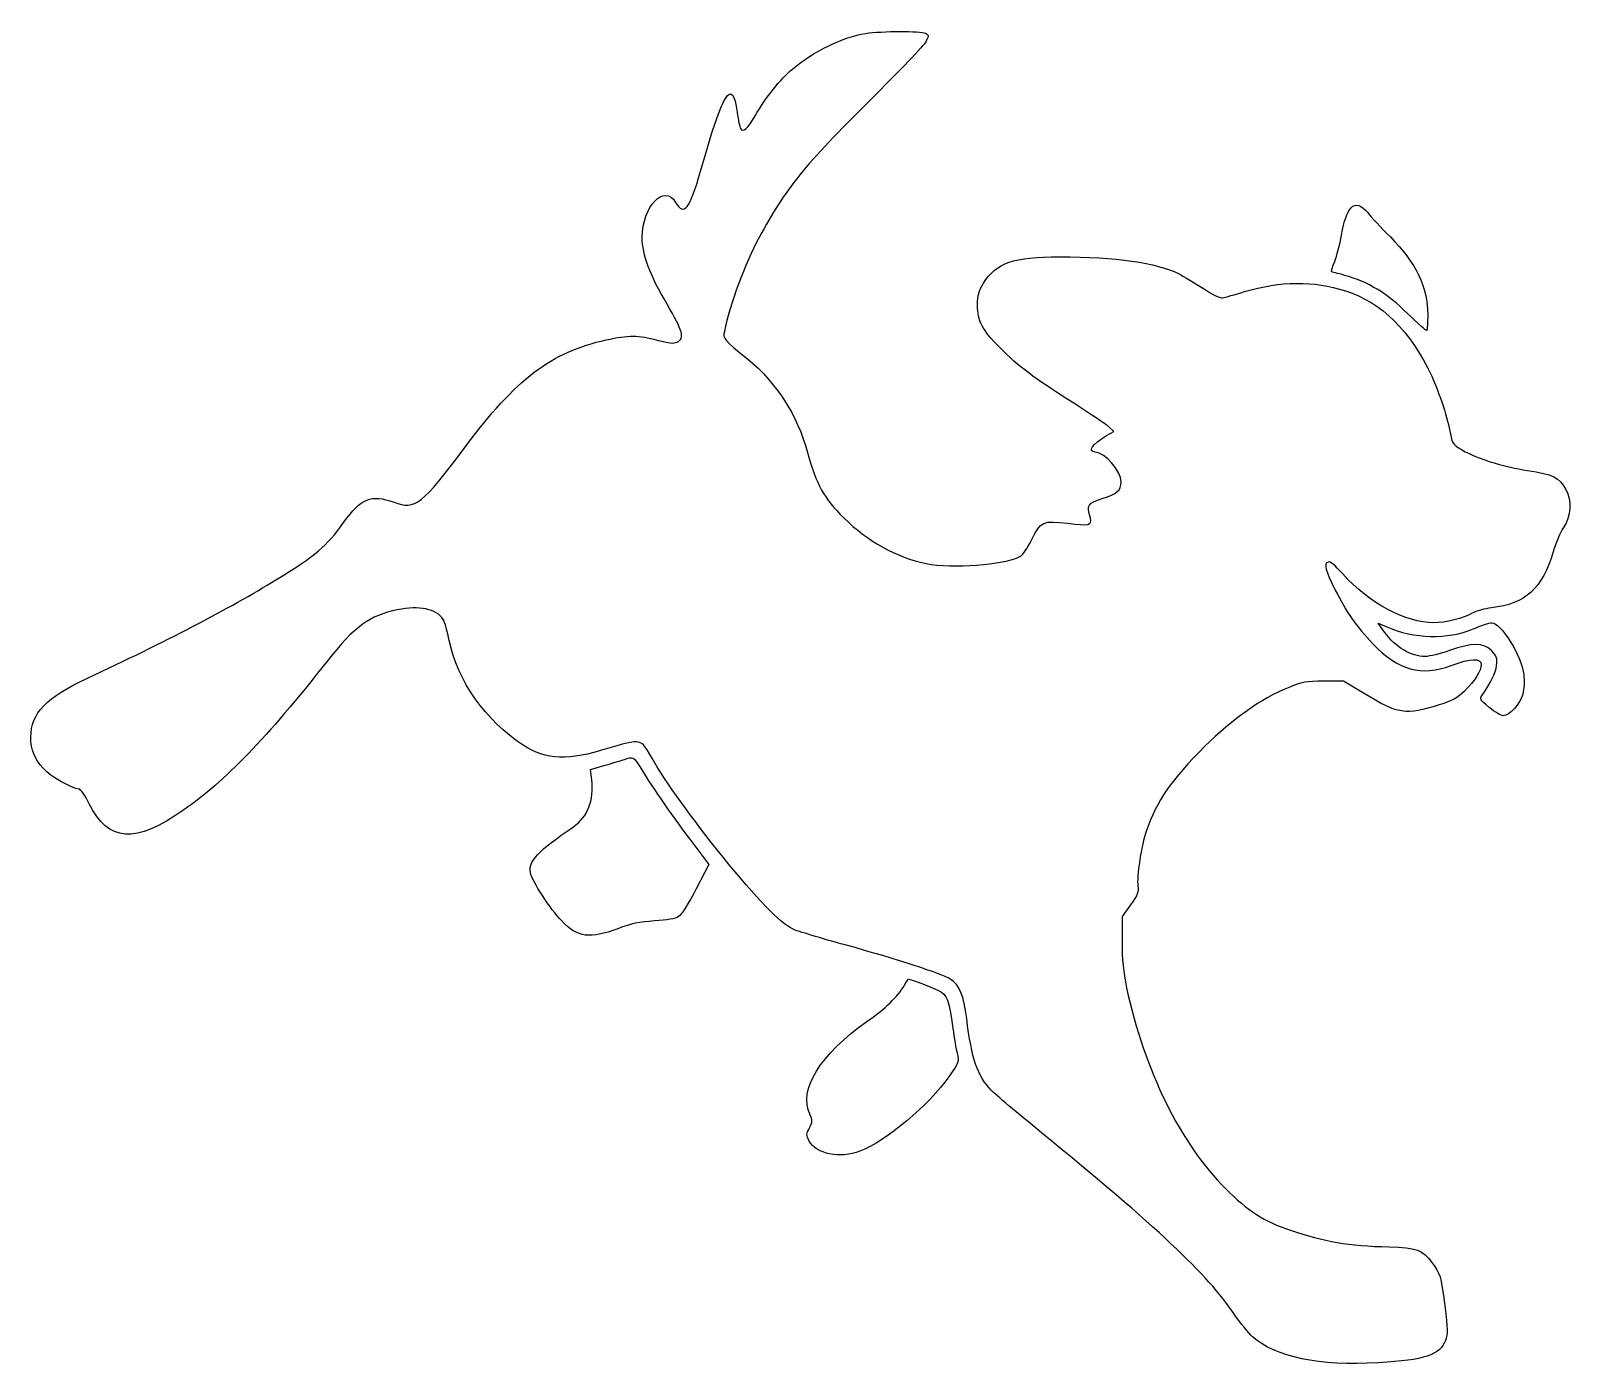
# Model space of a CAD drawing. Header units: centimetres. Extents: x -14.1 to 13.3, y -15.2 to 8.6.
import ezdxf

# ---------------------------------------------------------------- set-up
doc = ezdxf.new("R2010")
doc.units = ezdxf.units.CM
doc.header["$MEASUREMENT"] = 0
doc.layers.add('Layer 1', color=7, linetype='Continuous')

msp = doc.modelspace()

# ---------------------------------------------------------------- linework, layer by layer
at = {"layer": 'Layer 1'}
for points, knots in [([(0.73378, 8.56897), (0.34925, 8.51253), (-0.19403, 8.24794), (-0.56797, 7.93397), (-0.56797, 7.93397), (-0.77964, 7.75758), (-1.03716, 7.43303), (-1.23119, 7.10141), (-1.23119, 7.10141), (-1.36877, 6.86505), (-1.44638, 6.79449), (-1.49577, 6.87563), (-1.49577, 6.87563), (-1.50635, 6.89327), (-1.53105, 7.0238), (-1.55221, 7.16491), (-1.55221, 7.16491), (-1.64393, 7.79638), (-1.79915, 7.53885), (-2.20485, 6.11363), (-2.20485, 6.11363), (-2.39888, 5.42924), (-2.50118, 5.30224), (-2.64935, 5.55624), (-2.64935, 5.55624), (-2.85043, 5.89843), (-3.24554, 5.48568), (-3.24554, 4.9283), (-3.24554, 4.9283), (-3.24554, 4.62844), (-3.10796, 4.25449), (-2.80104, 3.73944), (-2.80104, 3.73944), (-2.51882, 3.25966), (-2.48354, 3.12913), (-2.62465, 3.06563), (-2.62465, 3.06563), (-2.68815, 3.03388), (-2.76576, 3.04446), (-2.97743, 3.10091), (-2.97743, 3.10091), (-3.30904, 3.19263), (-3.49249, 3.19263), (-3.8876, 3.10444), (-3.8876, 3.10444), (-4.86479, 2.88925), (-5.48921, 2.41652), (-6.40996, 1.18533), (-6.40996, 1.18533), (-7.18254, 0.15522), (-7.28485, 0.07408), (-7.66938, 0.20814), (-7.66938, 0.20814), (-8.08919, 0.35631), (-8.24794, 0.28928), (-8.56896, -0.15169), (-8.56896, -0.15169), (-8.88293, -0.58561), (-9.05227, -0.73025), (-9.77546, -1.17475), (-9.77546, -1.17475), (-10.59038, -1.67569), (-11.77571, -2.29306), (-13.13743, -2.92806), (-13.13743, -2.92806), (-13.87474, -3.27025), (-14.14285, -3.54895), (-14.14637, -3.97934), (-14.14637, -3.97934), (-14.14637, -4.20865), (-14.0864, -4.36034), (-13.92059, -4.54026), (-13.92059, -4.54026), (-13.80065, -4.67784), (-13.40201, -4.90362), (-13.28912, -4.90362), (-13.28912, -4.90362), (-13.25737, -4.90362), (-13.18329, -5.00945), (-13.10568, -5.1682), (-13.10568, -5.1682), (-12.76701, -5.85259), (-12.28724, -5.88434), (-11.4194, -5.27756), (-11.4194, -5.27756), (-10.68209, -4.7625), (-9.94832, -4.00403), (-8.85823, -2.61762), (-8.85823, -2.61762), (-8.37845, -2.00731), (-8.11034, -1.80976), (-7.60587, -1.70745), (-7.60587, -1.70745), (-7.2284, -1.62631), (-6.9109, -1.69334), (-6.79448, -1.88031), (-6.79448, -1.88031), (-6.76626, -1.92264), (-6.71687, -2.09198), (-6.68512, -2.25778), (-6.68512, -2.25778), (-6.54401, -2.96686), (-6.03248, -3.69006), (-5.36926, -4.12045), (-5.36926, -4.12045), (-4.95651, -4.38856), (-4.54729, -4.40267), (-3.8629, -4.18042), (-3.8629, -4.18042), (-3.64065, -4.10986), (-3.42193, -4.06048), (-3.35137, -4.064), (-3.35137, -4.064), (-3.24201, -4.07458), (-3.21731, -4.09575), (-3.06209, -4.36739), (-3.06209, -4.36739), (-2.82926, -4.77308), (-2.36712, -5.41867), (-1.80267, -6.1207), (-1.80267, -6.1207), (-1.21706, -6.84742), (-0.77961, -7.29898), (-0.56442, -7.39776), (-0.56442, -7.39776), (-0.47623, -7.44009), (-0.05289, -7.56709), (0.37397, -7.68351), (0.37397, -7.68351), (1.32294, -7.94457), (2.08141, -8.19151), (2.24722, -8.29382), (2.24722, -8.29382), (2.41303, -8.39613), (2.49064, -8.58663), (2.54003, -8.99585), (2.54003, -8.99585), (2.62822, -9.71904), (2.73053, -10.01891), (2.97747, -10.27291), (2.97747, -10.27291), (3.04803, -10.34699), (3.45019, -10.68566), (3.87353, -11.03138), (3.87353, -11.03138), (5.91964, -12.70002), (6.84039, -13.56432), (7.30253, -14.25577), (7.30253, -14.25577), (7.41542, -14.42158), (7.56359, -14.60502), (7.63414, -14.66852), (7.63414, -14.66852), (8.05042, -15.03541), (8.81947, -15.19416), (9.87781, -15.13419), (9.87781, -15.13419), (10.71389, -15.0848), (10.97142, -14.99661), (11.07373, -14.73555), (11.07373, -14.73555), (11.11959, -14.61561), (11.11606, -14.54505), (11.06315, -14.11819), (11.06315, -14.11819), (10.99259, -13.57138), (10.98554, -13.55022), (10.83384, -13.34561), (10.83384, -13.34561), (10.66803, -13.1163), (10.5622, -13.0775), (10.07184, -13.06692), (10.07184, -13.06692), (9.34159, -13.04928), (8.91473, -12.9752), (8.31148, -12.77059), (8.31148, -12.77059), (7.84581, -12.61537), (7.54595, -12.42134), (7.1579, -12.03328), (7.1579, -12.03328), (6.34298, -11.21484), (5.71151, -9.93072), (5.39048, -8.44553), (5.39048, -8.44553), (5.33051, -8.15978), (5.30934, -7.94811), (5.30934, -7.62003), (5.30934, -7.62003), (5.30934, -7.62003), (5.30934, -7.17906), (5.30934, -7.17906), (5.30934, -7.17906), (5.30934, -7.17906), (5.46103, -6.96739), (5.46103, -6.96739), (5.46103, -6.96739), (5.59156, -6.78395), (5.6092, -6.74161), (5.59156, -6.63225), (5.59156, -6.63225), (5.56687, -6.47703), (5.65153, -5.90906), (5.74325, -5.64447), (5.74325, -5.64447), (5.92669, -5.11883), (6.18775, -4.73783), (6.78747, -4.14164), (6.78747, -4.14164), (7.2743, -3.65833), (7.807, -3.28086), (8.26914, -3.09742), (8.26914, -3.09742), (8.52314, -2.99511), (8.5937, -2.981), (8.90767, -2.981), (8.90767, -2.981), (8.90767, -2.981), (9.26045, -2.981), (9.26045, -2.981), (9.26045, -2.981), (9.26045, -2.981), (9.61676, -3.19619), (9.61676, -3.19619), (9.61676, -3.19619), (10.23765, -3.57366), (10.36465, -3.5913), (10.96437, -3.40433), (10.96437, -3.40433), (11.20426, -3.33025), (11.28893, -3.28086), (11.41593, -3.15739), (11.41593, -3.15739), (11.6029, -2.97042), (11.71226, -2.79756), (11.71226, -2.6882), (11.71226, -2.6882), (11.71226, -2.56473), (11.53234, -2.56826), (11.17604, -2.70231), (11.17604, -2.70231), (10.6504, -2.89987), (10.22707, -2.78345), (9.78257, -2.31425), (9.78257, -2.31425), (9.48976, -2.00733), (9.30279, -1.74275), (9.11229, -1.35822), (9.11229, -1.35822), (8.93237, -1.00191), (8.90415, -0.88903), (8.98176, -0.85728), (8.98176, -0.85728), (9.02057, -0.84317), (9.09818, -0.90667), (9.24634, -1.06895), (9.24634, -1.06895), (9.72259, -1.59459), (10.36817, -1.94031), (10.86912, -1.94031), (10.86912, -1.94031), (11.08079, -1.94031), (11.39829, -1.85917), (11.54998, -1.77098), (11.54998, -1.77098), (11.61701, -1.73217), (11.77576, -1.68631), (11.8957, -1.6722), (11.8957, -1.6722), (12.50248, -1.60517), (12.80587, -1.33001), (12.99637, -0.67384), (12.99637, -0.67384), (13.04223, -0.51509), (13.1269, -0.32106), (13.17981, -0.24345), (13.17981, -0.24345), (13.31739, -0.04237), (13.33503, 0.24338), (13.22214, 0.43741), (13.22214, 0.43741), (13.09161, 0.65966), (13.00342, 0.70552), (12.53775, 0.77608), (12.53775, 0.77608), (12.125, 0.83958), (11.74047, 0.956), (11.4265, 1.11122), (11.4265, 1.11122), (11.22894, 1.21353), (11.19367, 1.25233), (11.16544, 1.42872), (11.16544, 1.42872), (11.12311, 1.68625), (10.96788, 2.15897), (10.8303, 2.4553), (10.8303, 2.4553), (10.45988, 3.25611), (9.93424, 3.77822), (9.29219, 3.9793), (9.29219, 3.9793), (8.71716, 4.16274), (8.13861, 4.15569), (7.49302, 3.96519), (7.49302, 3.96519), (7.32016, 3.91227), (7.1473, 3.86288), (7.10849, 3.85583), (7.10849, 3.85583), (7.06263, 3.84525), (6.93563, 3.90522), (6.76277, 4.01811), (6.76277, 4.01811), (6.61108, 4.11689), (6.40999, 4.23683), (6.31474, 4.28622), (6.31474, 4.28622), (5.93021, 4.48025), (5.19643, 4.58608), (4.19807, 4.58608), (4.19807, 4.58608), (3.36904, 4.58608), (3.06918, 4.48025), (2.83988, 4.11336), (2.83988, 4.11336), (2.75521, 3.97225), (2.73405, 3.90169), (2.73405, 3.7253), (2.73405, 3.7253), (2.73405, 3.43602), (2.81166, 3.28786), (3.13622, 2.95977), (3.13622, 2.95977), (3.47841, 2.61758), (3.72183, 2.43766), (4.42033, 1.99316), (4.42033, 1.99316), (4.7343, 1.79208), (5.03064, 1.59452), (5.0765, 1.55219), (5.0765, 1.55219), (5.0765, 1.55219), (5.16117, 1.47105), (5.16117, 1.47105), (5.16117, 1.47105), (5.16117, 1.47105), (5.03417, 1.39697), (5.03417, 1.39697), (5.03417, 1.39697), (4.77664, 1.23822), (4.68845, 1.11475), (4.83309, 1.10416), (4.83309, 1.10416), (5.01301, 1.09005), (5.2917, 0.76902), (5.2917, 0.57147), (5.2917, 0.57147), (5.2917, 0.41978), (5.22467, 0.3598), (4.95656, 0.27514), (4.95656, 0.27514), (4.69198, 0.18695), (4.68139, 0.17283), (4.74489, -0.07411), (4.74489, -0.07411), (4.77664, -0.20111), (4.7202, -0.21522), (4.34272, -0.16583), (4.34272, -0.16583), (3.90175, -0.11291), (3.85941, -0.13055), (3.70066, -0.45511), (3.70066, -0.45511), (3.62305, -0.61033), (3.53838, -0.7338), (3.48899, -0.7585), (3.48899, -0.7585), (3.19618, -0.91019), (2.27896, -0.97722), (1.81682, -0.88197), (1.81682, -0.88197), (1.28765, -0.77614), (0.7726, -0.48686), (0.34926, -0.07058), (0.34926, -0.07058), (0.00001, 0.27161), (-0.1411, 0.52561), (-0.29632, 1.09359), (-0.29632, 1.09359), (-0.48329, 1.77092), (-0.84665, 2.33537), (-1.36876, 2.76576), (-1.36876, 2.76576), (-1.79915, 3.11501), (-1.8062, 3.12559), (-1.78151, 3.25612), (-1.78151, 3.25612), (-1.67568, 3.75354), (-1.41815, 4.44851), (-1.15709, 4.93887), (-1.15709, 4.93887), (-0.70553, 5.78201), (-0.33865, 6.23356), (0.81141, 7.37304), (0.81141, 7.37304), (1.32999, 7.8881), (1.78155, 8.35729), (1.8133, 8.42079), (1.8133, 8.42079), (1.86622, 8.53015), (1.86622, 8.53721), (1.80272, 8.57248), (1.80272, 8.57248), (1.72158, 8.61481), (1.02661, 8.61129), (0.7338, 8.56895), (0.7338, 8.56895), (0.7338, 8.56895), (0.73378, 8.56897), (0.73378, 8.56897)], [0, 0, 0, 0, 0.00943396, 0.00943396, 0.00943396, 0.00943396, 0.01886792, 0.01886792, 0.01886792, 0.01886792, 0.02830189, 0.02830189, 0.02830189, 0.02830189, 0.03773585, 0.03773585, 0.03773585, 0.03773585, 0.04716981, 0.04716981, 0.04716981, 0.04716981, 0.05660377, 0.05660377, 0.05660377, 0.05660377, 0.06603774, 0.06603774, 0.06603774, 0.06603774, 0.0754717, 0.0754717, 0.0754717, 0.0754717, 0.08490566, 0.08490566, 0.08490566, 0.08490566, 0.09433962, 0.09433962, 0.09433962, 0.09433962, 0.10377358, 0.10377358, 0.10377358, 0.10377358, 0.11320755, 0.11320755, 0.11320755, 0.11320755, 0.12264151, 0.12264151, 0.12264151, 0.12264151, 0.13207547, 0.13207547, 0.13207547, 0.13207547, 0.14150943, 0.14150943, 0.14150943, 0.14150943, 0.1509434, 0.1509434, 0.1509434, 0.1509434, 0.16037736, 0.16037736, 0.16037736, 0.16037736, 0.16981132, 0.16981132, 0.16981132, 0.16981132, 0.17924528, 0.17924528, 0.17924528, 0.17924528, 0.18867925, 0.18867925, 0.18867925, 0.18867925, 0.19811321, 0.19811321, 0.19811321, 0.19811321, 0.20754717, 0.20754717, 0.20754717, 0.20754717, 0.21698113, 0.21698113, 0.21698113, 0.21698113, 0.22641509, 0.22641509, 0.22641509, 0.22641509, 0.23584906, 0.23584906, 0.23584906, 0.23584906, 0.24528302, 0.24528302, 0.24528302, 0.24528302, 0.25471698, 0.25471698, 0.25471698, 0.25471698, 0.26415094, 0.26415094, 0.26415094, 0.26415094, 0.27358491, 0.27358491, 0.27358491, 0.27358491, 0.28301887, 0.28301887, 0.28301887, 0.28301887, 0.29245283, 0.29245283, 0.29245283, 0.29245283, 0.30188679, 0.30188679, 0.30188679, 0.30188679, 0.31132075, 0.31132075, 0.31132075, 0.31132075, 0.32075472, 0.32075472, 0.32075472, 0.32075472, 0.33018868, 0.33018868, 0.33018868, 0.33018868, 0.33962264, 0.33962264, 0.33962264, 0.33962264, 0.3490566, 0.3490566, 0.3490566, 0.3490566, 0.35849057, 0.35849057, 0.35849057, 0.35849057, 0.36792453, 0.36792453, 0.36792453, 0.36792453, 0.37735849, 0.37735849, 0.37735849, 0.37735849, 0.38679245, 0.38679245, 0.38679245, 0.38679245, 0.39622642, 0.39622642, 0.39622642, 0.39622642, 0.40566038, 0.40566038, 0.40566038, 0.40566038, 0.41509434, 0.41509434, 0.41509434, 0.41509434, 0.4245283, 0.4245283, 0.4245283, 0.4245283, 0.43396226, 0.43396226, 0.43396226, 0.43396226, 0.44339623, 0.44339623, 0.44339623, 0.44339623, 0.45283019, 0.45283019, 0.45283019, 0.45283019, 0.46226415, 0.46226415, 0.46226415, 0.46226415, 0.47169811, 0.47169811, 0.47169811, 0.47169811, 0.48113208, 0.48113208, 0.48113208, 0.48113208, 0.49056604, 0.49056604, 0.49056604, 0.49056604, 0.5, 0.5, 0.5, 0.5, 0.50943396, 0.50943396, 0.50943396, 0.50943396, 0.51886792, 0.51886792, 0.51886792, 0.51886792, 0.52830189, 0.52830189, 0.52830189, 0.52830189, 0.53773585, 0.53773585, 0.53773585, 0.53773585, 0.54716981, 0.54716981, 0.54716981, 0.54716981, 0.55660377, 0.55660377, 0.55660377, 0.55660377, 0.56603774, 0.56603774, 0.56603774, 0.56603774, 0.5754717, 0.5754717, 0.5754717, 0.5754717, 0.58490566, 0.58490566, 0.58490566, 0.58490566, 0.59433962, 0.59433962, 0.59433962, 0.59433962, 0.60377358, 0.60377358, 0.60377358, 0.60377358, 0.61320755, 0.61320755, 0.61320755, 0.61320755, 0.62264151, 0.62264151, 0.62264151, 0.62264151, 0.63207547, 0.63207547, 0.63207547, 0.63207547, 0.64150943, 0.64150943, 0.64150943, 0.64150943, 0.6509434, 0.6509434, 0.6509434, 0.6509434, 0.66037736, 0.66037736, 0.66037736, 0.66037736, 0.66981132, 0.66981132, 0.66981132, 0.66981132, 0.67924528, 0.67924528, 0.67924528, 0.67924528, 0.68867925, 0.68867925, 0.68867925, 0.68867925, 0.69811321, 0.69811321, 0.69811321, 0.69811321, 0.70754717, 0.70754717, 0.70754717, 0.70754717, 0.71698113, 0.71698113, 0.71698113, 0.71698113, 0.72641509, 0.72641509, 0.72641509, 0.72641509, 0.73584906, 0.73584906, 0.73584906, 0.73584906, 0.74528302, 0.74528302, 0.74528302, 0.74528302, 0.75471698, 0.75471698, 0.75471698, 0.75471698, 0.76415094, 0.76415094, 0.76415094, 0.76415094, 0.77358491, 0.77358491, 0.77358491, 0.77358491, 0.78301887, 0.78301887, 0.78301887, 0.78301887, 0.79245283, 0.79245283, 0.79245283, 0.79245283, 0.80188679, 0.80188679, 0.80188679, 0.80188679, 0.81132075, 0.81132075, 0.81132075, 0.81132075, 0.82075472, 0.82075472, 0.82075472, 0.82075472, 0.83018868, 0.83018868, 0.83018868, 0.83018868, 0.83962264, 0.83962264, 0.83962264, 0.83962264, 0.8490566, 0.8490566, 0.8490566, 0.8490566, 0.85849057, 0.85849057, 0.85849057, 0.85849057, 0.86792453, 0.86792453, 0.86792453, 0.86792453, 0.87735849, 0.87735849, 0.87735849, 0.87735849, 0.88679245, 0.88679245, 0.88679245, 0.88679245, 0.89622642, 0.89622642, 0.89622642, 0.89622642, 0.90566038, 0.90566038, 0.90566038, 0.90566038, 0.91509434, 0.91509434, 0.91509434, 0.91509434, 0.9245283, 0.9245283, 0.9245283, 0.9245283, 0.93396226, 0.93396226, 0.93396226, 0.93396226, 0.94339623, 0.94339623, 0.94339623, 0.94339623, 0.95283019, 0.95283019, 0.95283019, 0.95283019, 0.96226415, 0.96226415, 0.96226415, 0.96226415, 0.97169811, 0.97169811, 0.97169811, 0.97169811, 0.98113208, 0.98113208, 0.98113208, 0.98113208, 1, 1, 1, 1]), ([(9.39447, 5.461), (9.31333, 5.35869), (9.27453, 5.24581), (9.22161, 4.97064), (9.22161, 4.97064), (9.19339, 4.80836), (9.13694, 4.60022), (9.10167, 4.50145), (9.10167, 4.50145), (9.06286, 4.4062), (9.03464, 4.32506), (9.0417, 4.32153), (9.0417, 4.32153), (9.04523, 4.318), (9.15106, 4.28978), (9.27806, 4.2545), (9.27806, 4.2545), (9.69434, 4.14161), (10.03653, 3.93347), (10.39637, 3.57717), (10.39637, 3.57717), (10.57629, 3.40078), (10.73151, 3.2632), (10.74209, 3.27378), (10.74209, 3.27378), (10.75267, 3.28436), (10.75973, 3.40784), (10.75973, 3.55247), (10.75973, 3.55247), (10.75973, 4.04636), (10.54806, 4.48733), (10.09298, 4.93889), (10.09298, 4.93889), (9.92717, 5.1047), (9.74373, 5.29872), (9.69081, 5.37281), (9.69081, 5.37281), (9.5885, 5.50687), (9.4615, 5.54567), (9.39448, 5.461), (9.39448, 5.461), (9.39448, 5.461), (9.39447, 5.461), (9.39447, 5.461)], [0, 0, 0, 0, 0.08333333, 0.08333333, 0.08333333, 0.08333333, 0.16666667, 0.16666667, 0.16666667, 0.16666667, 0.25, 0.25, 0.25, 0.25, 0.33333333, 0.33333333, 0.33333333, 0.33333333, 0.41666667, 0.41666667, 0.41666667, 0.41666667, 0.5, 0.5, 0.5, 0.5, 0.58333333, 0.58333333, 0.58333333, 0.58333333, 0.66666667, 0.66666667, 0.66666667, 0.66666667, 0.75, 0.75, 0.75, 0.75, 0.83333333, 0.83333333, 0.83333333, 0.83333333, 1, 1, 1, 1]), ([(9.99067, -2.10608), (10.18823, -2.37772), (10.45634, -2.54), (10.71739, -2.54), (10.71739, -2.54), (10.79147, -2.54), (10.9855, -2.49414), (11.14778, -2.43417), (11.14778, -2.43417), (11.55347, -2.29306), (11.75103, -2.29306), (11.89567, -2.43417), (11.89567, -2.43417), (11.99092, -2.52942), (12.0015, -2.56117), (11.98739, -2.69875), (11.98739, -2.69875), (11.96975, -2.83633), (11.88156, -3.01625), (11.72986, -3.23144), (11.72986, -3.23144), (11.68047, -3.29847), (11.68753, -3.31258), (11.85686, -3.45016), (11.85686, -3.45016), (11.95917, -3.5313), (12.07205, -3.59833), (12.10733, -3.59833), (12.10733, -3.59833), (12.21669, -3.59833), (12.40719, -3.38314), (12.45305, -3.21027), (12.45305, -3.21027), (12.47774, -3.11855), (12.4848, -2.97744), (12.47069, -2.86808), (12.47069, -2.86808), (12.42836, -2.51883), (12.06852, -1.94027), (11.89566, -1.94027), (11.89566, -1.94027), (11.85685, -1.94027), (11.70869, -1.98966), (11.56758, -2.04963), (11.56758, -2.04963), (11.11955, -2.24013), (10.51277, -2.22602), (10.02947, -2.01082), (10.02947, -2.01082), (10.02947, -2.01082), (9.87425, -1.94379), (9.87425, -1.94379), (9.87425, -1.94379), (9.87425, -1.94379), (9.99067, -2.10607), (9.99067, -2.10607), (9.99067, -2.10607), (9.99067, -2.10607), (9.99067, -2.10608), (9.99067, -2.10608)], [0, 0, 0, 0, 0.0625, 0.0625, 0.0625, 0.0625, 0.125, 0.125, 0.125, 0.125, 0.1875, 0.1875, 0.1875, 0.1875, 0.25, 0.25, 0.25, 0.25, 0.3125, 0.3125, 0.3125, 0.3125, 0.375, 0.375, 0.375, 0.375, 0.4375, 0.4375, 0.4375, 0.4375, 0.5, 0.5, 0.5, 0.5, 0.5625, 0.5625, 0.5625, 0.5625, 0.625, 0.625, 0.625, 0.625, 0.6875, 0.6875, 0.6875, 0.6875, 0.75, 0.75, 0.75, 0.75, 0.8125, 0.8125, 0.8125, 0.8125, 0.875, 0.875, 0.875, 0.875, 1, 1, 1, 1]), ([(-3.56306, -4.37444), (-3.61245, -4.39208), (-3.76767, -4.43794), (-3.90878, -4.48027), (-3.90878, -4.48027), (-3.90878, -4.48027), (-4.16631, -4.55435), (-4.16631, -4.55435), (-4.16631, -4.55435), (-4.16631, -4.55435), (-4.14514, -4.73779), (-4.14514, -4.73779), (-4.14514, -4.73779), (-4.10281, -5.10115), (-4.21922, -5.40454), (-4.47322, -5.5774), (-4.47322, -5.5774), (-5.10469, -6.00779), (-5.27755, -6.19123), (-5.23875, -6.39584), (-5.23875, -6.39584), (-5.21053, -6.54401), (-4.88597, -7.04848), (-4.68136, -7.25662), (-4.68136, -7.25662), (-4.39914, -7.55295), (-4.17336, -7.58118), (-3.683, -7.3942), (-3.683, -7.3942), (-3.43606, -7.30248), (-3.29494, -7.27073), (-3.02683, -7.25662), (-3.02683, -7.25662), (-2.80105, -7.24251), (-2.65289, -7.21429), (-2.59644, -7.17901), (-2.59644, -7.17901), (-2.54705, -7.14726), (-2.413, -6.93207), (-2.286, -6.68512), (-2.286, -6.68512), (-2.286, -6.68512), (-2.06022, -6.2512), (-2.06022, -6.2512), (-2.06022, -6.2512), (-2.06022, -6.2512), (-2.39889, -5.79612), (-2.39889, -5.79612), (-2.39889, -5.79612), (-2.7552, -5.3234), (-3.12561, -4.78718), (-3.28789, -4.50495), (-3.28789, -4.50495), (-3.38667, -4.33562), (-3.41136, -4.32151), (-3.56306, -4.37442), (-3.56306, -4.37442), (-3.56306, -4.37442), (-3.56306, -4.37444), (-3.56306, -4.37444)], [0, 0, 0, 0, 0.0625, 0.0625, 0.0625, 0.0625, 0.125, 0.125, 0.125, 0.125, 0.1875, 0.1875, 0.1875, 0.1875, 0.25, 0.25, 0.25, 0.25, 0.3125, 0.3125, 0.3125, 0.3125, 0.375, 0.375, 0.375, 0.375, 0.4375, 0.4375, 0.4375, 0.4375, 0.5, 0.5, 0.5, 0.5, 0.5625, 0.5625, 0.5625, 0.5625, 0.625, 0.625, 0.625, 0.625, 0.6875, 0.6875, 0.6875, 0.6875, 0.75, 0.75, 0.75, 0.75, 0.8125, 0.8125, 0.8125, 0.8125, 0.875, 0.875, 0.875, 0.875, 1, 1, 1, 1]), ([(1.42875, -8.40317), (1.31233, -8.60425), (1.08656, -8.81945), (0.75847, -9.04875), (0.75847, -9.04875), (-0.06703, -9.62731), (-0.46567, -10.27289), (-0.25753, -10.70328), (-0.25753, -10.70328), (-0.20461, -10.8197), (-0.20461, -10.83381), (-0.26459, -10.9467), (-0.26459, -10.9467), (-0.32103, -11.05606), (-0.32456, -11.07017), (-0.26812, -11.17953), (-0.26812, -11.17953), (-0.14465, -11.41236), (0.27869, -11.49703), (0.63499, -11.36297), (0.63499, -11.36297), (1.09713, -11.18658), (1.87324, -10.53747), (2.22249, -10.033), (2.22249, -10.033), (2.40241, -9.77547), (2.40593, -9.76489), (2.37066, -9.62025), (2.37066, -9.62025), (2.34949, -9.53911), (2.31422, -9.33803), (2.29305, -9.17222), (2.29305, -9.17222), (2.22249, -8.64658), (2.1978, -8.57955), (2.03552, -8.49489), (2.03552, -8.49489), (1.92616, -8.44197), (1.53458, -8.29028), (1.50283, -8.29028), (1.50283, -8.29028), (1.4993, -8.29028), (1.46755, -8.3432), (1.42875, -8.40317)], [0, 0, 0, 0, 0.08333333, 0.08333333, 0.08333333, 0.08333333, 0.16666667, 0.16666667, 0.16666667, 0.16666667, 0.25, 0.25, 0.25, 0.25, 0.33333333, 0.33333333, 0.33333333, 0.33333333, 0.41666667, 0.41666667, 0.41666667, 0.41666667, 0.5, 0.5, 0.5, 0.5, 0.58333333, 0.58333333, 0.58333333, 0.58333333, 0.66666667, 0.66666667, 0.66666667, 0.66666667, 0.75, 0.75, 0.75, 0.75, 0.83333333, 0.83333333, 0.83333333, 0.83333333, 1, 1, 1, 1])]:
    msp.add_open_spline(points, degree=3, knots=knots, dxfattribs=at)

doc.saveas('drawing.dxf')
